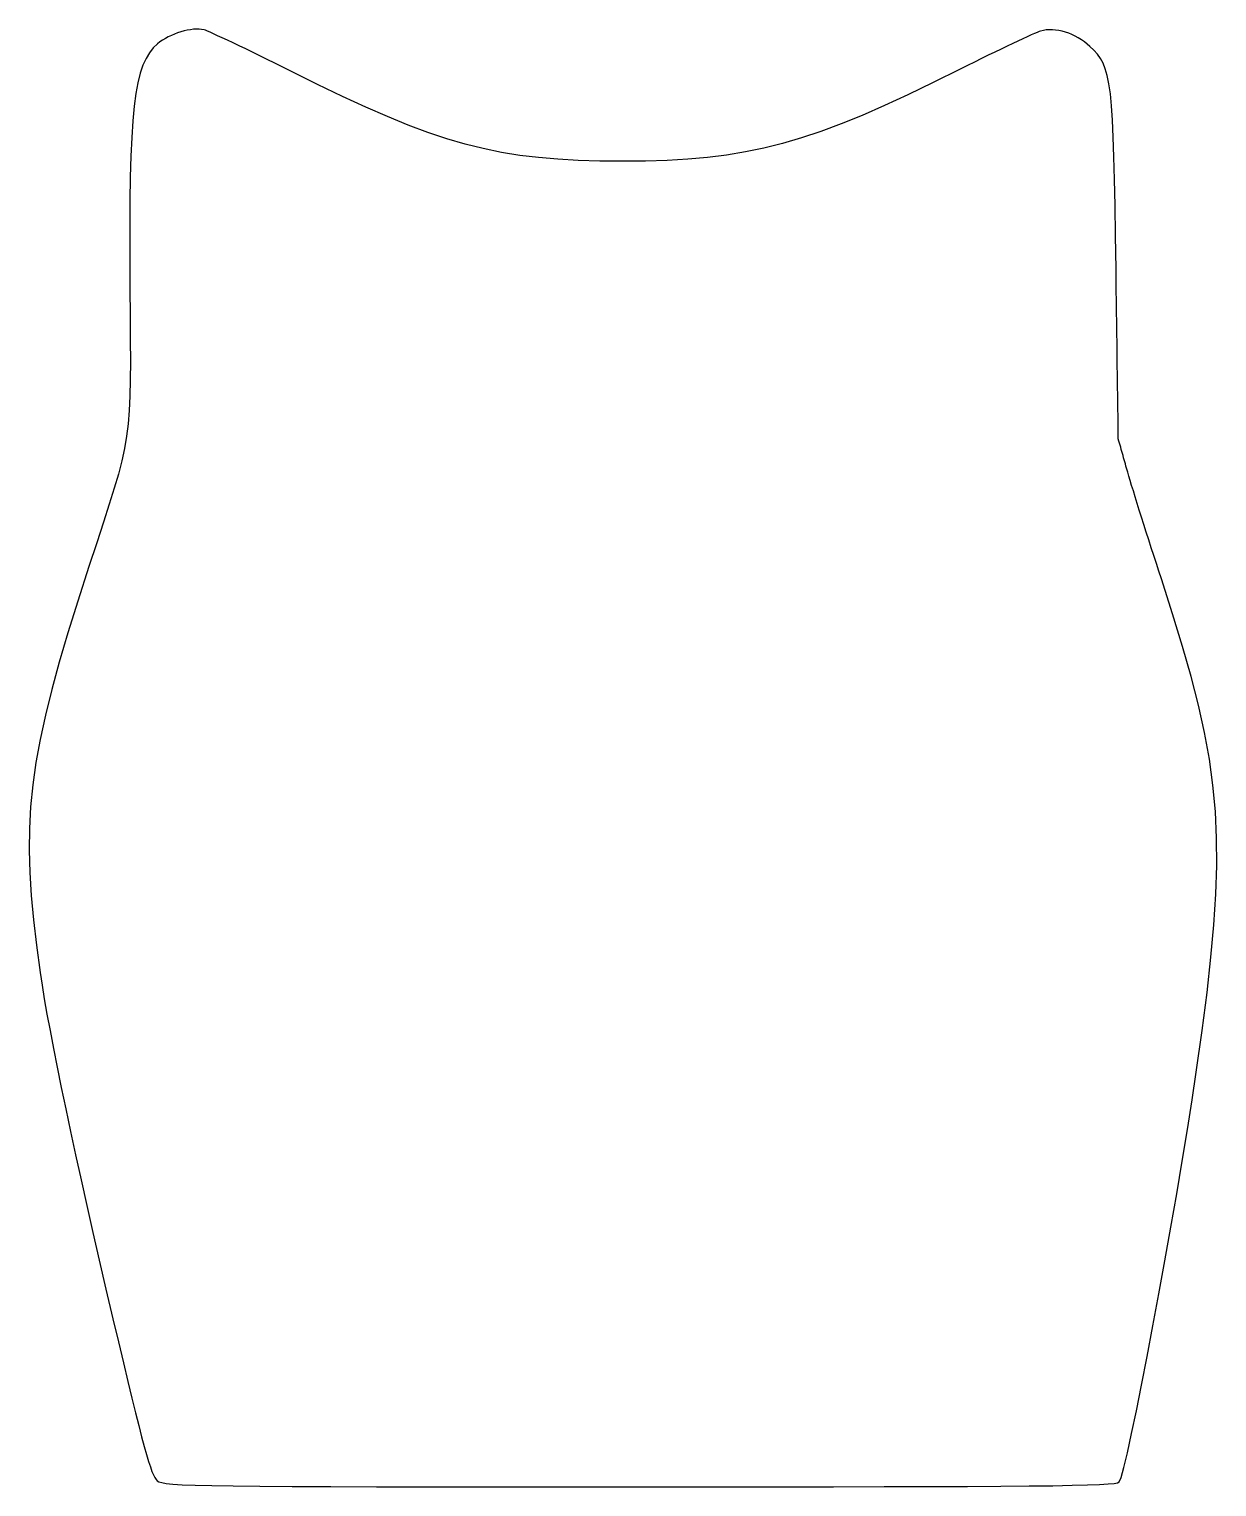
# Model space of a CAD drawing. Extents: x 0 to 52.9, y 0 to 65.
import ezdxf

# ---------------------------------------------------------------- set-up
doc = ezdxf.new("R2010")
doc.units = 0
doc.layers.add('Layer_1', color=7, linetype='CONTINUOUS')

msp = doc.modelspace()

# ---------------------------------------------------------------- linework, layer by layer
at = {"layer": 'Layer_1', "color": 1}
msp.add_lwpolyline([(48.589325, 0.245218), (48.673899, 0.449494), (48.79719, 0.892583), (48.954617, 1.550076), (49.141586, 2.397564), (49.353518, 3.410643), (49.585824, 4.5649), (49.833914, 5.835931), (50.093203, 7.199323), (50.359104, 8.630673), (50.627029, 10.105572), (50.892397, 11.599608), (51.150613, 13.088376), (51.397098, 14.547467), (51.627258, 15.952474), (51.836512, 17.278989), (52.02027, 18.5026), (52.28187, 20.356382), (52.501907, 22.057663), (52.67905, 23.625413), (52.811957, 25.078595), (52.89929, 26.436183), (52.93971, 27.717147), (52.931864, 28.940451), (52.874443, 30.12507), (52.766095, 31.289968), (52.605483, 32.454115), (52.391265, 33.636482), (52.122104, 34.856037), (51.796662, 36.131749), (51.413602, 37.482586), (50.971585, 38.927519), (50.469272, 40.485515), (50.35743, 40.826719), (50.244434, 41.173435), (50.131051, 41.523218), (50.018053, 41.87364), (49.906199, 42.222255), (49.796268, 42.566628), (49.689021, 42.904318), (49.585225, 43.232895), (49.485654, 43.549913), (49.39107, 43.852937), (49.302247, 44.139531), (49.219948, 44.407253), (49.144942, 44.653667), (49.077996, 44.876337), (49.019881, 45.072823), (48.971364, 45.240686), (48.945032, 45.333255), (48.918701, 45.425827), (48.89237, 45.518396), (48.866038, 45.610965), (48.839707, 45.703536), (48.813376, 45.796105), (48.787044, 45.888677), (48.760713, 45.981246), (48.734382, 46.073815), (48.70805, 46.166386), (48.681719, 46.258955), (48.655388, 46.351527), (48.629056, 46.444096), (48.602725, 46.536665), (48.576394, 46.629236), (48.550062, 46.721805), (48.543656, 47.194398), (48.537249, 47.666993), (48.530843, 48.139588), (48.524437, 48.612181), (48.51803, 49.084773), (48.511624, 49.557368), (48.505217, 50.029961), (48.498811, 50.502556), (48.492404, 50.975151), (48.485998, 51.447743), (48.479591, 51.920336), (48.473185, 52.392931), (48.466779, 52.865526), (48.460344, 53.338119), (48.453937, 53.810714), (48.447531, 54.283306), (48.42628, 55.790116), (48.405, 57.120633), (48.382197, 58.287317), (48.356458, 59.302617), (48.326317, 60.178999), (48.290313, 60.928914), (48.246998, 61.56482), (48.194917, 62.099177), (48.132611, 62.544436), (48.058629, 62.913061), (47.971512, 63.217505), (47.869811, 63.470224), (47.752071, 63.683677), (47.616832, 63.870322), (47.462643, 64.042613), (47.288052, 64.213007), (47.166352, 64.320399), (47.038728, 64.420398), (46.905997, 64.512758), (46.768972, 64.597219), (46.628468, 64.673526), (46.485305, 64.741426), (46.340293, 64.800662), (46.194249, 64.850979), (46.04799, 64.892121), (45.90233, 64.923835), (45.758083, 64.945876), (45.616066, 64.957955), (45.477094, 64.959931), (45.341983, 64.95138), (45.211546, 64.932132), (45.0866, 64.901917), (45.023653, 64.880073), (44.930729, 64.842874), (44.809664, 64.791207), (44.66229, 64.725943), (44.490442, 64.647957), (44.295952, 64.558117), (44.080656, 64.457299), (43.846389, 64.346377), (43.594982, 64.226218), (43.328274, 64.0977), (43.048092, 63.961694), (42.756277, 63.819073), (42.454658, 63.670709), (42.145071, 63.517473), (41.829352, 63.360242), (41.509332, 63.199883), (40.303213, 62.601439), (39.178896, 62.061246), (38.126447, 61.576589), (37.135929, 61.144764), (36.19741, 60.763061), (35.300954, 60.428769), (34.436629, 60.139183), (33.594494, 59.89159), (32.76462, 59.683284), (31.937074, 59.511555), (31.101916, 59.373698), (30.249216, 59.266998), (29.369035, 59.188749), (28.451443, 59.136242), (27.486506, 59.106769), (26.464283, 59.097625), (25.448686, 59.10643), (24.493387, 59.134455), (23.588083, 59.184493), (22.722484, 59.25935), (21.886291, 59.361822), (21.069207, 59.494701), (20.260937, 59.660785), (19.451182, 59.862874), (18.629647, 60.103756), (17.78604, 60.386232), (16.910058, 60.713099), (15.991408, 61.087151), (15.019793, 61.511181), (13.984918, 61.98799), (12.876485, 62.520371), (11.684198, 63.111121), (11.328011, 63.2893), (10.977866, 63.46347), (10.635742, 63.632691), (10.303623, 63.796018), (9.983487, 63.952511), (9.677318, 64.101216), (9.387095, 64.241199), (9.114801, 64.371512), (8.862418, 64.491208), (8.631928, 64.599347), (8.42531, 64.694984), (8.244544, 64.777172), (8.091616, 64.844971), (7.968502, 64.897436), (7.877186, 64.933619), (7.819652, 64.952585), (7.713229, 64.973074), (7.597775, 64.983883), (7.474565, 64.985294), (7.34487, 64.977844), (7.209965, 64.961842), (7.071126, 64.937655), (6.929628, 64.905691), (6.786745, 64.866324), (6.643748, 64.819932), (6.501917, 64.766902), (6.362522, 64.707613), (6.226838, 64.642448), (6.096141, 64.571791), (5.971707, 64.496023), (5.854804, 64.415524), (5.746713, 64.33068), (5.557195, 64.148946), (5.386482, 63.93416), (5.23376, 63.679125), (5.09822, 63.376639), (4.979046, 63.019504), (4.875428, 62.600522), (4.786551, 62.112492), (4.711607, 61.548214), (4.64978, 60.900492), (4.600259, 60.162122), (4.562229, 59.325909), (4.534882, 58.384653), (4.517413, 57.331148), (4.509002, 56.158204), (4.508822, 54.858616), (4.516075, 53.425187), (4.525614, 52.188557), (4.53329, 51.112768), (4.53583, 50.176564), (4.530355, 49.358687), (4.51362, 48.637888), (4.482493, 47.992906), (4.433838, 47.402489), (4.364519, 46.845382), (4.271402, 46.300326), (4.151362, 45.74607), (4.001259, 45.161356), (3.817964, 44.524931), (3.598347, 43.815537), (3.33927, 43.011921), (3.037603, 42.092825), (2.690213, 41.036997), (2.193959, 39.502267), (1.753576, 38.086423), (1.367386, 36.775538), (1.033718, 35.555672), (0.750897, 34.4129), (0.517251, 33.333288), (0.331106, 32.302905), (0.190788, 31.307818), (0.094626, 30.334095), (0.040945, 29.367808), (0.028075, 28.395022), (0.05435, 27.401809), (0.118073, 26.374232), (0.217582, 25.298362), (0.351206, 24.160267), (0.517271, 22.946017), (0.602147, 22.387685), (0.70393, 21.769542), (0.822365, 21.092796), (0.957193, 20.358657), (1.108168, 19.568333), (1.275032, 18.723035), (1.457528, 17.823971), (1.655405, 16.872349), (1.86841, 15.869382), (2.096287, 14.816275), (2.338781, 13.71424), (2.595637, 12.564484), (2.866607, 11.368217), (3.151429, 10.126651), (3.449853, 8.84099), (3.761624, 7.512446), (4.004714, 6.48439), (4.225205, 5.557575), (4.424522, 4.7268), (4.604089, 3.986873), (4.765328, 3.332591), (4.909662, 2.758757), (5.038513, 2.260178), (5.15331, 1.831654), (5.255472, 1.467988), (5.346423, 1.163979), (5.427588, 0.914435), (5.500387, 0.714156), (5.566249, 0.557943), (5.626591, 0.440604), (5.682841, 0.356933), (5.736421, 0.301739), (5.811221, 0.256061), (5.93333, 0.215746), (6.128873, 0.180457), (6.423982, 0.149861), (6.844781, 0.123643), (7.417401, 0.101432), (8.167968, 0.082918), (9.122616, 0.067763), (10.307464, 0.055655), (11.748649, 0.046229), (13.472293, 0.039174), (15.504527, 0.03415), (17.871477, 0.03082), (20.599276, 0.028844), (23.714044, 0.027998), (27.241918, 0.02776), (30.433597, 0.028043), (33.298782, 0.029454), (35.854363, 0.031994), (38.117235, 0.035804), (40.104291, 0.041081), (41.832426, 0.047996), (43.318532, 0.056716), (44.5795, 0.067441), (45.632226, 0.08031), (46.493602, 0.095522), (47.180523, 0.113217), (47.709881, 0.133594), (48.098569, 0.156821), (48.36348, 0.183067), (48.52151, 0.212512), (48.589325, 0.245218)], close=True, dxfattribs=at)

doc.saveas('drawing.dxf')
